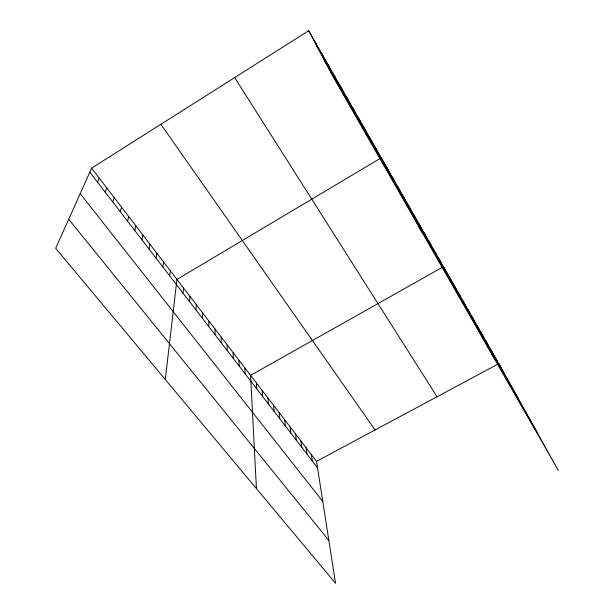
<?xml version="1.0" encoding="UTF-8"?>
<svg xmlns="http://www.w3.org/2000/svg" width="614" height="614" viewBox="0 0 614 614"><rect width="100%" height="100%" fill="white"/><g stroke="black" fill="none" stroke-linecap="round" stroke-linejoin="round"><path stroke-width="0.92" d="M221.132 342.604L221.17 337.048M214.961 334.607L215.077 329.104M208.729 326.51L208.913 321.076M202.413 318.313L202.674 312.94M196.019 310.016L196.365 304.713M189.549 301.612L189.972 296.385M182.995 293.116L183.509 287.958M165.281 379.49L176.962 279.424L380.511 158.282M169.648 275.786L170.331 270.782M162.848 266.96L163.623 262.032M155.964 258.026L156.823 253.175M148.987 248.969L149.946 244.203M141.926 239.798L142.978 235.124M134.773 230.511L135.917 225.921M127.52 221.101L128.771 216.604M120.175 211.569L121.534 207.171M112.738 201.914L114.196 197.608M105.201 192.128L106.767 187.922M97.557 182.204L99.238 178.106M91.609 168.159L55.674 248.294L335.551 583.3L316.532 461.352L91.609 168.159L308.704 30.7L501.899 369.191M316.532 461.352L498.814 363.642L558.326 470.416L332.942 76.504L308.704 30.7M68.707 219.236L328.881 540.512M80.181 193.633L322.795 501.492M89.813 172.158L317.53 467.738M160.883 124.297L375.093 429.961M234.655 77.587L437.045 396.751M316.333 45.121L518.285 398.586M324.069 59.75L537.327 432.747M490.118 348.422L493.149 353.856M494.493 356.074L497.547 361.569M481.222 332.842L484.185 338.168M485.697 340.678L488.69 346.058M476.694 324.921L479.626 330.178M467.484 308.781L470.339 313.915M472.12 316.893L475.006 322.097M462.795 300.561L465.612 305.634M458.044 292.249L460.822 297.253M448.374 275.318L451.067 280.176M453.239 283.837L455.979 288.764M495.298 360.264L443.454 266.691L250.573 375.377L256.422 488.583M438.611 258.218L441.22 262.93M433.722 249.645L436.285 254.28M428.764 240.964L431.281 245.523M423.744 232.176L426.216 236.651M418.671 223.289L421.089 227.679M413.529 214.278L415.901 218.584M408.318 205.168L410.643 209.382M403.053 195.935L405.324 200.064M397.711 186.587L399.929 190.616M392.308 177.116L394.472 181.053M386.835 167.53L388.938 171.367M381.286 157.821L422.025 232.207M375.668 147.982L377.656 151.612M369.981 138.012L371.907 141.542M364.217 127.919L366.074 131.335M358.376 117.688L360.165 120.989M352.451 107.32L354.178 110.505M346.457 96.812L348.115 99.875M340.379 86.167L341.96 89.107M334.216 75.376L335.728 78.185M327.968 64.439L329.403 67.11M321.636 53.349L322.995 55.882M315.212 42.105L316.494 44.5M311.375 454.629L312.319 460.968M306.156 447.821L307.046 454.13M300.875 440.944L301.712 447.215M295.541 433.991L296.324 440.215M290.138 426.953L290.875 433.139M284.681 419.838L285.356 425.978M279.163 412.639L279.777 418.733M273.575 405.355L274.128 411.403M267.927 397.995L268.418 403.989M262.209 390.542L262.638 396.49M256.429 383.006L256.798 388.9M244.832 367.886L245.063 373.68M239.015 360.311L239.184 366.044M233.136 352.651L233.236 358.323M227.188 344.891L227.218 350.51"/></g></svg>
